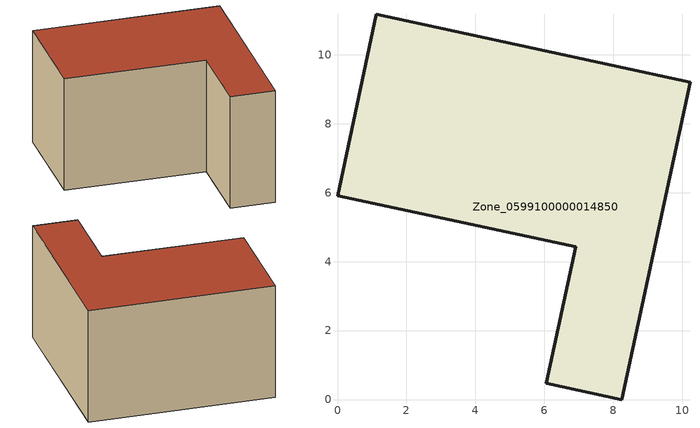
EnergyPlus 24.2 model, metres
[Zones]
Zone_0599100000014850
 floor ground (C_G): 6.91,4.43 0,5.91 1.13,11.17 10.23,9.21 8.25,0 6.05,0.47 z0
 wall outside (C_F): 10.23,9.21 1.13,11.17 0,5.91 6.91,4.43 6.05,0.47 8.25,0 10.23,9.21 z0:5.95
 roof outside (C_R): 8.25,0 10.23,9.21 1.13,11.17 0,5.91 6.91,4.43 6.05,0.47 z5.95
[BUILDING]
Pand.0599100000014850: North Axis=0; Terrain=City; Loads Convergence Tolerance Value=0.04; Temperature Convergence Tolerance Value=0.4; Solar Distribution=FullExterior; Maximum Number of Warmup Days=25; Minimum Number of Warmup Days=1
[Site:Location]
Rotterdam.The.Hague.AP_ZH_NLD Design_Conditions: Latitude=51.96; Longitude=4.45; Time Zone=1; Elevation=-4.5
[SITE:GROUNDTEMPERATURE:BUILDINGSURFACE]
18, 18, 18, 18, 18, 18, 18, 18, 18, 18, 18, 18
[MATERIAL] Thermal Absorptance=0.9; Solar Absorptance=0.7; Visible Absorptance=0.7
Name | Roughness | Thickness | Conductivity | Density | Specific Heat
G.TC.1975-1991 | MediumSmooth | 0.15 | 0.288461 | 540 | 1210
F.TC.1975-1991 | Rough | 0.3 | 0.230769 | 1920 | 840
R.TC.1975-1991 | MediumRough | 0.2 | 0.153846 | 1500 | 1000
[CONSTRUCTION]
C_G: G.TC.1975-1991
C_F: F.TC.1975-1991
C_R: R.TC.1975-1991
[ZONE]
Zone_0599100000014850: Type=1; Multiplier=1; Ceiling Height=Autocalculate; Volume=Autocalculate; Floor Area=autocalculate; Part of Total Floor Area=Yes
[ZONEINFILTRATION:DESIGNFLOWRATE]
Infil_Zone_0599100000014850: Zone or ZoneList or Space or SpaceList=Zone_0599100000014850; Schedule=AlwaysOn; Design Flow Rate Calculation Method=Flow/Area; Flow Rate per Floor Area=0.003; Constant Term Coefficient=1; Temperature Term Coefficient=0; Velocity Term Coefficient=0; Velocity Squared Term Coefficient=0
[HVACTEMPLATE:ZONE:IDEALLOADSAIRSYSTEM]
Zone_0599100000014850: Maximum Heating Supply Air Temperature=50; Minimum Cooling Supply Air Temperature=13; Maximum Heating Supply Air Humidity Ratio=0.0156; Minimum Cooling Supply Air Humidity Ratio=0.0077; Heating Limit=NoLimit; Cooling Limit=NoLimit; Dehumidification Control Type=ConstantSensibleHeatRatio; Cooling Sensible Heat Ratio=0.7; Dehumidification Setpoint=60; Humidification Control Type=None; Humidification Setpoint=30; Outdoor Air Method=None; Outdoor Air Flow Rate per Person=0.00944; Outdoor Air Flow Rate per Zone Floor Area=0; Outdoor Air Flow Rate per Zone=0; Demand Controlled Ventilation Type=None; Outdoor Air Economizer Type=NoEconomizer; Heat Recovery Type=None; Sensible Heat Recovery Effectiveness=0.7; Latent Heat Recovery Effectiveness=0.65
[ZONECONTROL:THERMOSTAT]
ThermostatControl_Zone_0599100000014850: Zone or ZoneList=Zone_0599100000014850; Control Type Schedule=DualSetpointControlType; Control 1=Thermostat_Zone_0599100000014850; Temperature Difference Between Cutout And Setpoint=0
[THERMOSTATSETPOINT:DUALSETPOINT]
Thermostat_Zone_0599100000014850: Heating Setpoint Temperature Schedule=HeatingSetpoint_Zone_0599100000014850; Cooling Setpoint Temperature Schedule=CoolingSetpoint_Zone_0599100000014850
[SCHEDULE:COMPACT]
HeatingSetpoint_Zone_0599100000014850: Through: 12/31, For: AllDays, Until: 24:00, 21
CoolingSetpoint_Zone_0599100000014850: Through: 12/31, For: AllDays, Until: 24:00, 24
DualSetpointControlType: Through: 12/31, For: AllDays, Until: 24:00, 4
AlwaysOn: Through: 12/31, For: AllDays, Until: 24:00, 1
